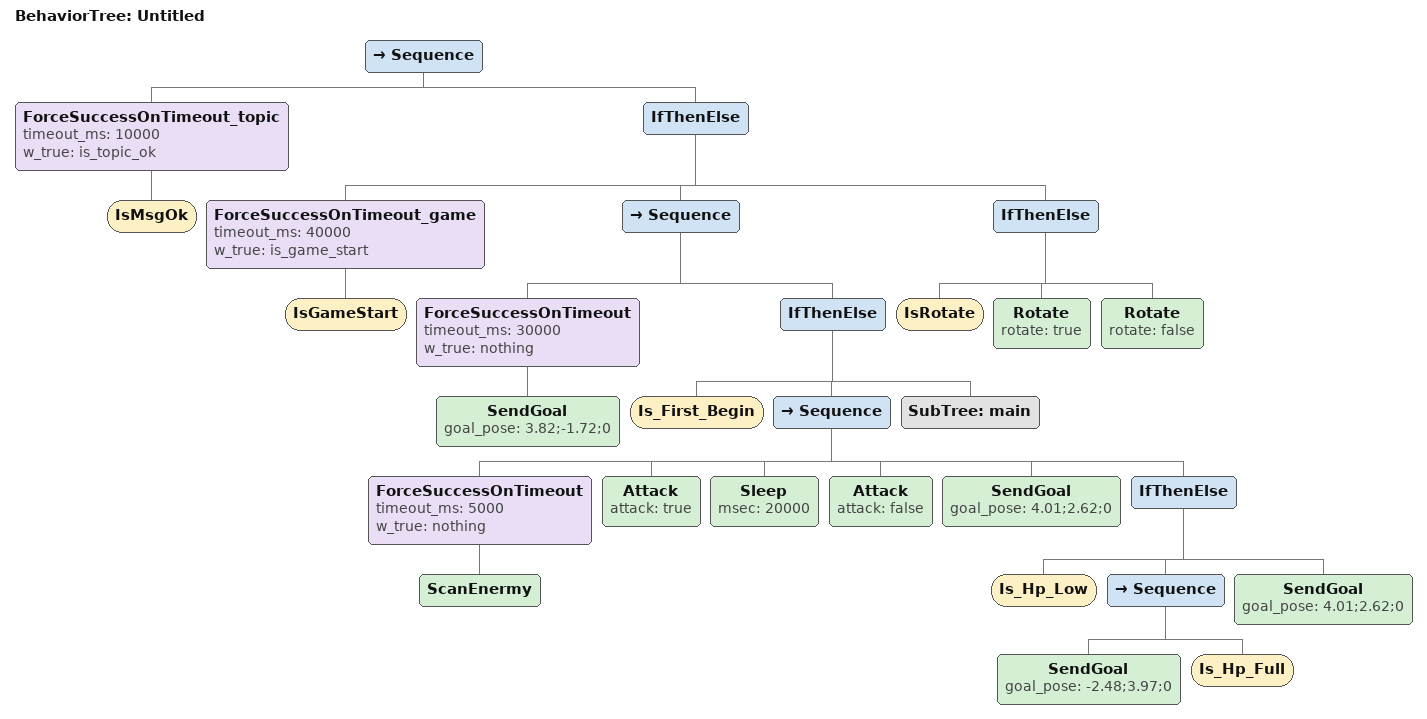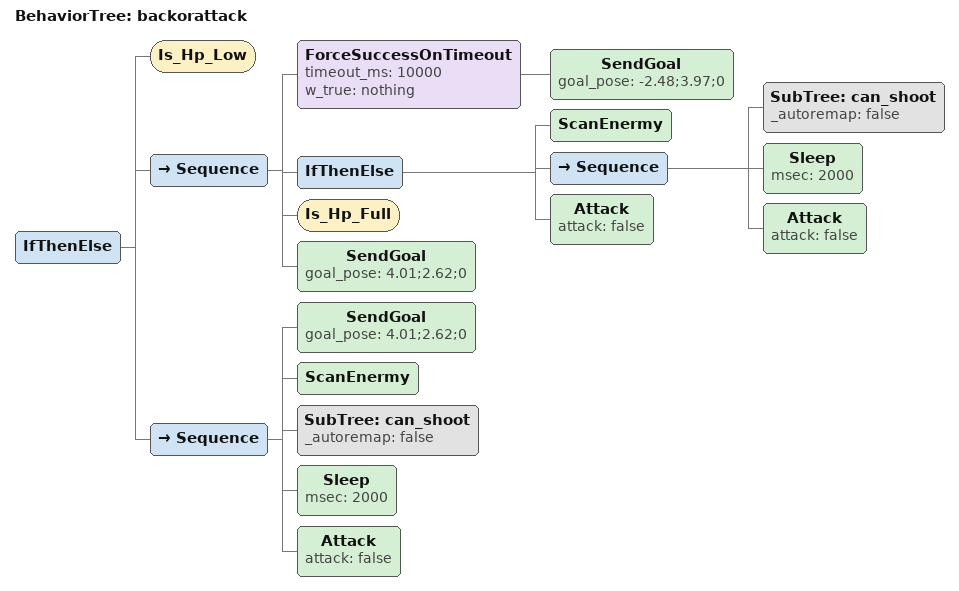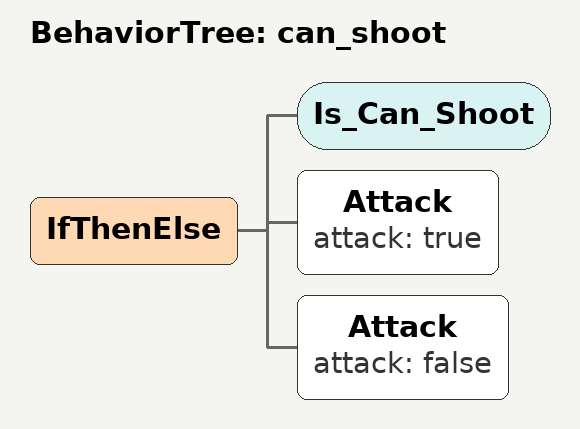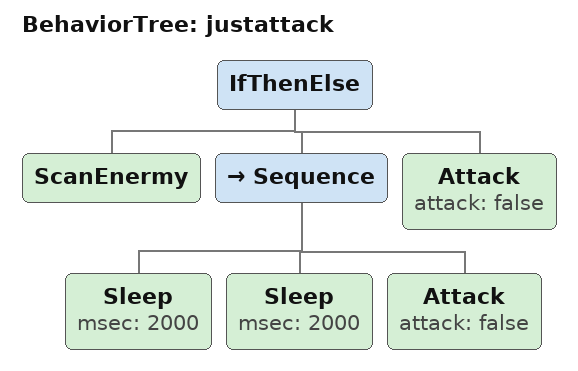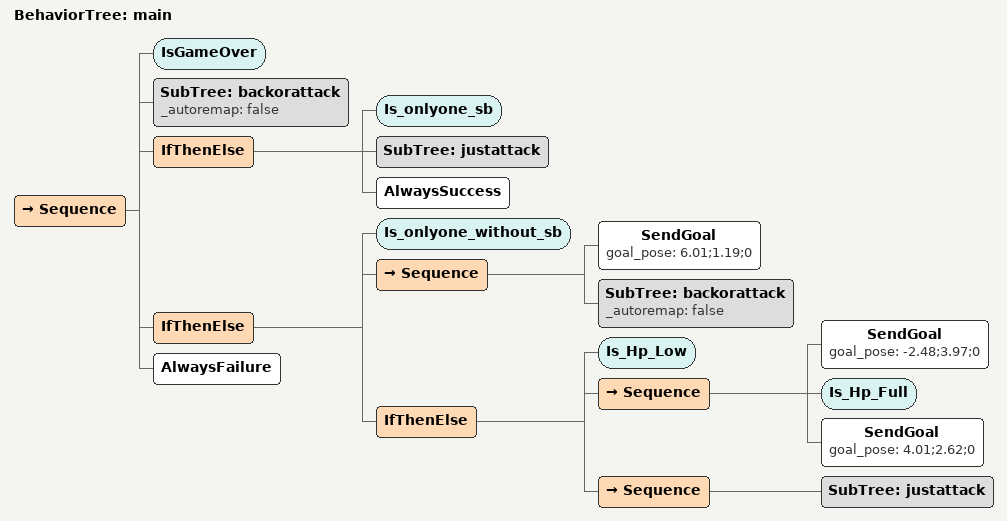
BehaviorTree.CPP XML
<?xml version="1.0" encoding="UTF-8"?>
<root BTCPP_format="4"
      main_tree_to_execute="Untitled">
  <BehaviorTree ID="Untitled">
    <Sequence>
      <ForceSuccessOnTimeout_topic timeout_ms="10000"
                                   w_true="is_topic_ok">
        <IsMsgOk/>
      </ForceSuccessOnTimeout_topic>
      <IfThenElse>
        <ForceSuccessOnTimeout_game timeout_ms="40000"
                                    w_true="is_game_start">
          <IsGameStart/>
        </ForceSuccessOnTimeout_game>
        <Sequence>
          <ForceSuccessOnTimeout timeout_ms="30000"
                                 w_true="nothing">
            <SendGoal goal_pose="3.82;-1.72;0"/>
          </ForceSuccessOnTimeout>
          <IfThenElse>
            <Is_First_Begin/>
            <Sequence>
              <ForceSuccessOnTimeout timeout_ms="5000"
                                     w_true="nothing">
                <ScanEnermy/>
              </ForceSuccessOnTimeout>
              <Attack attack="true"/>
              <Sleep msec="20000"/>
              <Attack attack="false"/>
              <SendGoal goal_pose="4.01;2.62;0"/>
              <IfThenElse>
                <Is_Hp_Low/>
                <Sequence>
                  <SendGoal goal_pose="-2.48;3.97;0"/>
                  <Is_Hp_Full/>
                </Sequence>
                <SendGoal goal_pose="4.01;2.62;0"/>
              </IfThenElse>
            </Sequence>
            <SubTree ID="main"/>
          </IfThenElse>
        </Sequence>
        <IfThenElse>
          <IsRotate/>
          <Rotate rotate="true"/>
          <Rotate rotate="false"/>
        </IfThenElse>
      </IfThenElse>
    </Sequence>
  </BehaviorTree>

  <BehaviorTree ID="backorattack">
    <IfThenElse>
      <Is_Hp_Low/>
      <Sequence>
        <ForceSuccessOnTimeout timeout_ms="10000"
                               w_true="nothing">
          <SendGoal goal_pose="-2.48;3.97;0"/>
        </ForceSuccessOnTimeout>
        <IfThenElse>
          <ScanEnermy/>
          <Sequence>
            <SubTree ID="can_shoot"
                     _autoremap="false"/>
            <Sleep msec="2000"/>
            <Attack attack="false"/>
          </Sequence>
          <Attack attack="false"/>
        </IfThenElse>
        <Is_Hp_Full/>
        <SendGoal goal_pose="4.01;2.62;0"/>
      </Sequence>
      <Sequence>
        <SendGoal goal_pose="4.01;2.62;0"/>
        <ScanEnermy/>
        <SubTree ID="can_shoot"
                 _autoremap="false"/>
        <Sleep msec="2000"/>
        <Attack attack="false"/>
      </Sequence>
    </IfThenElse>
  </BehaviorTree>

  <BehaviorTree ID="can_shoot">
    <IfThenElse>
      <Is_Can_Shoot/>
      <Attack attack="true"/>
      <Attack attack="false"/>
    </IfThenElse>
  </BehaviorTree>

  <BehaviorTree ID="justattack">
    <IfThenElse>
      <ScanEnermy/>
      <Sequence>
        <Sleep msec="2000"/>
        <Sleep msec="2000"/>
        <Attack attack="false"/>
      </Sequence>
      <Attack attack="false"/>
    </IfThenElse>
  </BehaviorTree>

  <BehaviorTree ID="main">
    <Sequence>
      <IsGameOver/>
      <SubTree ID="backorattack"
               _autoremap="false"/>
      <IfThenElse>
        <Is_onlyone_sb/>
        <SubTree ID="justattack"/>
        <AlwaysSuccess/>
      </IfThenElse>
      <IfThenElse>
        <Is_onlyone_without_sb/>
        <Sequence>
          <SendGoal goal_pose="6.01;1.19;0"/>
          <SubTree ID="backorattack"
                   _autoremap="false"/>
        </Sequence>
        <IfThenElse>
          <Is_Hp_Low/>
          <Sequence>
            <SendGoal goal_pose="-2.48;3.97;0"/>
            <Is_Hp_Full/>
            <SendGoal goal_pose="4.01;2.62;0"/>
          </Sequence>
          <Sequence>
            <SubTree ID="justattack"/>
          </Sequence>
        </IfThenElse>
      </IfThenElse>
      <AlwaysFailure/>
    </Sequence>
  </BehaviorTree>

</root>
